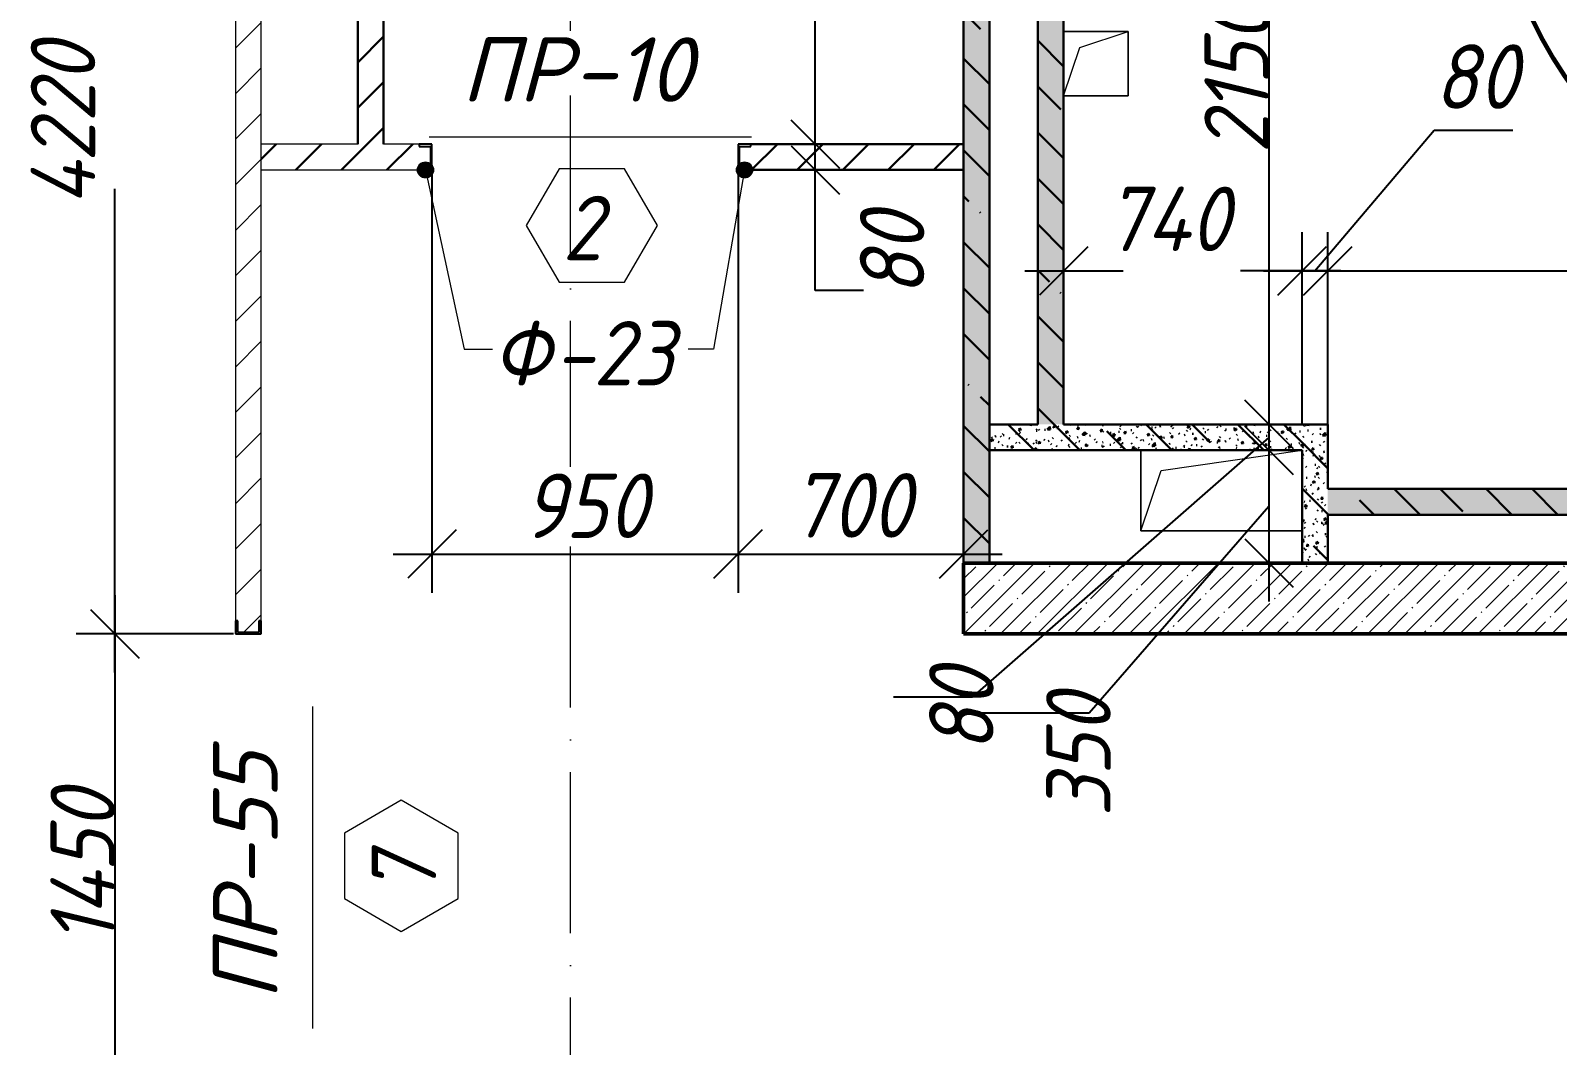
# Model space of a CAD drawing. Header units: millimetres. Extents: x -6064 to 178764, y -5836 to 29924.
# Drawn here: x 109034 to 113773, y 3903 to 7053 of the extents above; entities that cross this region are included whole.
import ezdxf

# ---------------------------------------------------------------- set-up
doc = ezdxf.new("R2010")
doc.units = ezdxf.units.MM
doc.linetypes.add('50_200_ШТРИХ_1Т_ш5_п1_п1_', pattern=[700, 500, -100, 0, -100])
for name, color, linetype, lineweight in [('0) ПГП', 1, 'Continuous', 30), ('1) ПГП Зеленый', 2, 'Continuous', 30), ('A-DOOR-IDEN', 7, 'Continuous', 9), ('A-FLOR', 7, 'Continuous', 9), ('A-GENM', 7, 'Continuous', 9), ('A-GENM-1', 7, 'Continuous', 25), ('A-GENM-IDEN', 7, 'Continuous', 9), ('A-WALL-3', 7, 'Continuous', 50), ('A-WALL-PATT-1', 7, 'Continuous', 5), ('Оси-1', 7, '50_200_ШТРИХ_1Т_ш5_п1_п1_', 9)]:
    doc.layers.add(name, color=color, linetype=linetype, lineweight=lineweight)
doc.layers.add('A-ANNO-DIMS', color=7, linetype='Continuous')
doc.layers.add('A-WALL-FNSH-3', color=7, linetype='Continuous', lineweight=13, true_color=0x008000)
doc.layers.add('A-WALL-PATT-3', color=7, linetype='Continuous', lineweight=5, true_color=0x008000)
doc.styles.add('ISOCPEUR_I_2', font='isocpeui.ttf', dxfattribs={"width": 0.9, "height": 200})
doc.styles.add('ISOCPEUR_I_4', font='isocpeui.ttf', dxfattribs={"height": 200})
doc.dimstyles.new('ISO-2_0_0_9К_СРЕДНИЙ', dxfattribs={"dimscale": 304.8, "dimtxt": 199.196235, "dimasz": 0.492126, "dimexe": 0.393701, "dimexo": 0, "dimgap": 0, "dimtad": 1, "dimdec": 0, "dimzin": 0, "dimdsep": 46, "dimtxsty": 'ISOCPEUR_I_2', "dimblk1": 'OBLIQUE', "dimblk2": 'OBLIQUE', "dimsah": 1, "dimcen": 0.09, "dimdle": 0.393701, "dimazin": 0, "dimtfac": 1, "dimtdec": 4, "dimtix": 1, "dimtmove": 1, "dimatfit": 3, "dimfxl": 1, "dimtvp": 1, "dimtolj": 1, "dimtzin": 0, "dimarcsym": 2})
doc.dimstyles.new('ISO-2_0_0_9К_СРЕДНИЙ_1', dxfattribs={"dimscale": 304.8, "dimtxt": 199.196235, "dimasz": 0.492126, "dimexe": 0.393701, "dimexo": 0, "dimgap": 0, "dimtad": 1, "dimdec": 0, "dimzin": 0, "dimdsep": 46, "dimtxsty": 'ISOCPEUR_I_2', "dimblk1": 'OBLIQUE', "dimblk2": 'OBLIQUE', "dimsah": 1, "dimcen": 0.09, "dimdle": 0.393701, "dimazin": 0, "dimtfac": 1, "dimtdec": 4, "dimtix": 1, "dimtmove": 2, "dimatfit": 3, "dimfxl": 1, "dimtvp": 1, "dimtolj": 1, "dimtzin": 0, "dimarcsym": 2})
doc.dimstyles.new('ISO-2_0_0_9К_СРЕДНИЙ_2', dxfattribs={"dimscale": 304.8, "dimtxt": 199.196235, "dimasz": 0.492126, "dimexe": 0.393701, "dimexo": 0, "dimgap": 0, "dimtad": 1, "dimdec": 0, "dimzin": 0, "dimdsep": 46, "dimtxsty": 'ISOCPEUR_I_2', "dimblk1": 'OBLIQUE', "dimblk2": 'OBLIQUE', "dimsah": 1, "dimcen": 0.09, "dimdle": 0.393701, "dimazin": 0, "dimtfac": 1, "dimtdec": 4, "dimtix": 1, "dimtmove": 0, "dimatfit": 3, "dimfxl": 1, "dimtvp": 1, "dimtolj": 1, "dimtzin": 0, "dimarcsym": 2})
doc.dimstyles.new('ISO-2_0_0_9К_СРЕДНИЙ_ФОН_1', dxfattribs={"dimscale": 304.8, "dimtxt": 199.196235, "dimasz": 0.492126, "dimexe": 0.393701, "dimexo": 0, "dimgap": 0.164042, "dimtad": 1, "dimdec": 0, "dimdsep": 46, "dimtxsty": 'ISOCPEUR_I_2', "dimblk1": 'OBLIQUE', "dimblk2": 'OBLIQUE', "dimsah": 1, "dimcen": 0.09, "dimdle": 0.393701, "dimazin": 0, "dimtfac": 1, "dimtdec": 4, "dimtix": 1, "dimtmove": 0, "dimatfit": 3, "dimfxl": 1, "dimtvp": 1, "dimtfill": 1, "dimtolj": 1, "dimtzin": 0, "dimarcsym": 2})
pattern_1 = [(50, (0, 0), (72.873764, -6.37607), [7.62, -83.82]), (355, (0, 0), (-14.09699, 76.422444), [6.096, -67.056]), (100.451, (6.07, -0.53), (58.776964, 70.04687), [6.476, -71.236]), (46.184, (0, 20.32), (108.43142, -16.817454), [11.43, -125.73]), (96.636, (9.04, 18.92), (94.961, 98.97089), [9.714, -106.854]), (351.184, (0, 20.32), (94.96227, 98.97018), [9.144, -100.584]), (21, (10.16, 15.24), (60.64565, -40.906537), [7.62, -83.82]), (326, (10.16, 15.24), (24.72083, 73.67493), [6.096, -67.056]), (71.451, (15.214, 11.83), (85.36689, 32.768737), [6.476, -71.236]), (37.5, (0, 0), (1.235525, 33.8224325), [3.353, -62.89, 3.353, -64.719, -67.31]), (37.5, (0, 0), (1.235525, 33.8224325), [-134.315, 3.353, -63.957]), (7.5, (0, 0), (26.728146, 40.072549), [3.353, -35.458, 3.353, -61.366, -25.654]), (7.5, (0, 0), (26.728146, 40.072549), [-103.53, 3.353, -22.301]), (327.5, (-22.657, 0), (54.2363175, -2.2921173), [3.353, -22.047, 3.353, -75.895, -105.156]), (327.5, (-22.657, 0), (54.2363175, -2.2921173), [-104.648, 3.353, -101.803]), (317.5, (-32.817, 0), (59.25158, 10.17014), [3.353, -29.667, 3.353, -49.276, -74.676]), (317.5, (-32.817, 0), (59.25158, 10.17014), [-85.649, 3.353, -71.323])]
pattern_2 = [(135, (0, 0), (-142.5612, -142.5612), []), (135, (142.56, 0), (-142.5612, -142.5612), [252.016, -50.403, 3.353, -47.05])]
pattern_3 = [(45, (0, 0), (-70.71068, 70.71068), [])]

# ---------------------------------------------------------------- blocks, each defined once
blk = doc.blocks.new('AR_Отверстие прямоугольное _в плите_ - AR_Отверстие прямоугольное _в плите_-V75-АР1_1_Кладочный план 2 этажа')
at = {"layer": 'A-GENM'}
for p, q in [((-250, 125), (-250, -125)), ((-187.5, 62.5), (250, 125)), ((-250, -125), (-187.5, 62.5)), ((-250, -125), (250, -125))]:
    blk.add_line(p, q, dxfattribs=at)
blk = doc.blocks.new('Фахверк_СКБ_Швеллер - Ф-23_80х3980 h-28556397-АР1_1_Кладочный план 2 этажа')
at = {"layer": 'A-GENM-1'}
for p, q in [((165, 40), (125, 40)), ((125, 40), (125, -40)), ((129.5, 32.6), (165, 32.6)), ((129.5, -32.6), (129.5, 32.6)), ((165, 32.6), (165, 40)), ((125, -40), (165, -40)), ((165, -32.6), (129.5, -32.6)), ((165, -40), (165, -32.6))]:
    blk.add_line(p, q, dxfattribs=at)
blk = doc.blocks.new('AR_Отверстие прямоугольное _в плите_ - AR_Отверстие прямоугольное _в плите_-V80-АР1_1_Кладочный план 2 этажа')
at = {"layer": 'A-GENM'}
for p, q in [((100, 100), (-100, 100)), ((-50, 50), (100, 100)), ((100, -100), (100, 100)), ((-100, -100), (-50, 50)), ((-100, -100), (100, -100))]:
    blk.add_line(p, q, dxfattribs=at)
blk = doc.blocks.new('_Oblique')
at = {"color": 0, "linetype": 'ByBlock', "lineweight": -2}
blk.add_line((-0.5, -0.5), (0.5, 0.5), dxfattribs=at)
blk = doc.blocks.new('DIMBLOCK39-АР1_1_Кладочный план 2 этажа')
at = {"layer": 'A-ANNO-DIMS', "color": 0, "lineweight": -2, "transparency": 16777216}
for p, q in [((112240, 6412.9), (112240, 6186.8)), ((112980, 5833), (112980, 6426.8)), ((112120, 6306.8), (112424.7, 6306.8)), ((113100, 6306.8), (112789.1, 6306.8))]:
    blk.add_line(p, q, dxfattribs=at)
at = {"layer": 'Defpoints', "color": 0, "transparency": 16777216}
for p in [(112240, 6412.9), (112980, 6306.8), (112980, 5833)]:
    blk.add_point(p, dxfattribs=at)
at = {"layer": 'A-ANNO-DIMS', "color": 0, "lineweight": -2, "transparency": 16777216, "xscale": 150, "yscale": 150, "zscale": 150, "rotation": 180}
blk.add_blockref('_Oblique', (112240, 6306.8), dxfattribs=at)
at = {"layer": 'A-ANNO-DIMS', "color": 0, "lineweight": -2, "transparency": 16777216, "xscale": 150, "yscale": 150, "zscale": 150}
blk.add_blockref('_Oblique', (112980, 6306.8), dxfattribs=at)
at = {"layer": 'A-ANNO-DIMS', "color": 0, "transparency": 16777216, "insert": (112370.1, 6568.1), "char_height": 200, "width": 473.474, "attachment_point": 1, "line_spacing_factor": 1.149209, "style": 'ISOCPEUR_I_2'}
blk.add_mtext('\\A1;740', dxfattribs=at)
blk = doc.blocks.new('DIMBLOCK40-АР1_1_Кладочный план 2 этажа')
at = {"layer": 'A-ANNO-DIMS', "color": 0, "lineweight": -2, "transparency": 16777216}
for p, q in [((113020, 6306.8), (113390.2, 6743.1)), ((113390.2, 6743.1), (113634, 6743.1)), ((112980, 5833), (112980, 6426.8)), ((113060, 5830), (113060, 6426.8)), ((112860, 6306.8), (113180, 6306.8))]:
    blk.add_line(p, q, dxfattribs=at)
at = {"layer": 'Defpoints', "color": 0, "transparency": 16777216}
for p in [(113060, 6306.8), (112980, 5833), (113060, 5830)]:
    blk.add_point(p, dxfattribs=at)
at = {"layer": 'A-ANNO-DIMS', "color": 0, "lineweight": -2, "transparency": 16777216, "xscale": 150, "yscale": 150, "zscale": 150, "rotation": 180}
blk.add_blockref('_Oblique', (112980, 6306.8), dxfattribs=at)
at = {"layer": 'A-ANNO-DIMS', "color": 0, "lineweight": -2, "transparency": 16777216, "xscale": 150, "yscale": 150, "zscale": 150}
blk.add_blockref('_Oblique', (113060, 6306.8), dxfattribs=at)
at = {"layer": 'A-ANNO-DIMS', "color": 0, "transparency": 16777216, "insert": (113390.2, 7009.7), "char_height": 200, "width": 303.391, "attachment_point": 1, "line_spacing_factor": 1.149209, "style": 'ISOCPEUR_I_2'}
blk.add_mtext('\\A1;80', dxfattribs=at)
blk = doc.blocks.new('DIMBLOCK41-АР1_1_Кладочный план 2 этажа')
at = {"layer": 'A-ANNO-DIMS', "color": 0, "lineweight": -2, "transparency": 16777216}
for p, q in [((113060, 5830), (113060, 6426.8)), ((116010, 5633), (116010, 6426.8)), ((112940, 6306.8), (113981.4, 6306.8)), ((116130, 6306.8), (114494.3, 6306.8))]:
    blk.add_line(p, q, dxfattribs=at)
at = {"layer": 'Defpoints', "color": 0, "transparency": 16777216}
for p in [(116010, 6306.8), (113060, 5830), (116010, 5633)]:
    blk.add_point(p, dxfattribs=at)
at = {"layer": 'A-ANNO-DIMS', "color": 0, "lineweight": -2, "transparency": 16777216, "xscale": 150, "yscale": 150, "zscale": 150, "rotation": 180}
blk.add_blockref('_Oblique', (113060, 6306.8), dxfattribs=at)
at = {"layer": 'A-ANNO-DIMS', "color": 0, "lineweight": -2, "transparency": 16777216, "xscale": 150, "yscale": 150, "zscale": 150}
blk.add_blockref('_Oblique', (116010, 6306.8), dxfattribs=at)
at = {"layer": 'A-ANNO-DIMS', "color": 0, "transparency": 16777216, "insert": (113934.5, 6568.1), "char_height": 200, "width": 606.782, "attachment_point": 1, "line_spacing_factor": 1.149209, "style": 'ISOCPEUR_I_2'}
blk.add_mtext('\\A1;2950', dxfattribs=at)
blk = doc.blocks.new('DIMBLOCK125-АР1_1_Кладочный план 2 этажа')
at = {"layer": 'A-ANNO-DIMS', "color": 0, "lineweight": -2, "transparency": 16777216}
for p, q in [((109296.3, 9520), (109296.3, 7083)), ((109402.4, 9400), (109176.3, 9400)), ((109296.3, 5060), (109296.3, 6561.3)), ((109664.5, 5180), (109176.3, 5180))]:
    blk.add_line(p, q, dxfattribs=at)
at = {"layer": 'Defpoints', "color": 0, "transparency": 16777216}
for p in [(109402.4, 9400), (109296.3, 5180), (109664.5, 5180)]:
    blk.add_point(p, dxfattribs=at)
at = {"layer": 'A-ANNO-DIMS', "color": 0, "lineweight": -2, "transparency": 16777216, "xscale": 150, "yscale": 150, "zscale": 150}
for p, rotation in [((109296.3, 9400), 90), ((109296.3, 5180), 270)]:
    blk.add_blockref('_Oblique', p, dxfattribs=dict(at, rotation=rotation))
at = {"layer": 'A-ANNO-DIMS', "color": 0, "transparency": 16777216, "insert": (109035, 6509.6), "char_height": 200, "width": 625.17, "attachment_point": 1, "rotation": 90, "line_spacing_factor": 1.149209, "style": 'ISOCPEUR_I_2'}
blk.add_mtext('\\A1;4220', dxfattribs=at)
blk = doc.blocks.new('DIMBLOCK126-АР1_1_Кладочный план 2 этажа')
at = {"layer": 'A-ANNO-DIMS', "color": 0, "lineweight": -2, "transparency": 16777216}
for p, q in [((109296.3, 5300), (109296.3, 3610)), ((109664.5, 5180), (109176.3, 5180)), ((109664.5, 3730), (109176.3, 3730))]:
    blk.add_line(p, q, dxfattribs=at)
at = {"layer": 'Defpoints', "color": 0, "transparency": 16777216}
for p in [(109664.5, 5180), (109296.3, 3730), (109664.5, 3730)]:
    blk.add_point(p, dxfattribs=at)
at = {"layer": 'A-ANNO-DIMS', "color": 0, "lineweight": -2, "transparency": 16777216, "xscale": 150, "yscale": 150, "zscale": 150}
for p, rotation in [((109296.3, 5180), 90), ((109296.3, 3730), 270)]:
    blk.add_blockref('_Oblique', p, dxfattribs=dict(at, rotation=rotation))
at = {"layer": 'A-ANNO-DIMS', "color": 0, "transparency": 16777216, "insert": (109196.3, 4455), "char_height": 200, "width": 579.201, "attachment_point": 5, "rotation": 90, "style": 'ISOCPEUR_I_2'}
blk.add_mtext('\\A1;1450', dxfattribs=at)
blk = doc.blocks.new('DIMBLOCK175-АР1_1_Кладочный план 2 этажа')
at = {"layer": 'A-ANNO-DIMS', "color": 0, "lineweight": -2, "transparency": 16777216}
for p, q in [((112877.1, 8100), (112877.1, 5710)), ((112243, 7980), (112997.1, 7980)), ((113057, 5830), (112757.1, 5830))]:
    blk.add_line(p, q, dxfattribs=at)
at = {"layer": 'Defpoints', "color": 0, "transparency": 16777216}
for p in [(112243, 7980), (112877.1, 5830), (113057, 5830)]:
    blk.add_point(p, dxfattribs=at)
at = {"layer": 'A-ANNO-DIMS', "color": 0, "lineweight": -2, "transparency": 16777216, "xscale": 150, "yscale": 150, "zscale": 150}
for p, rotation in [((112877.1, 7980), 90), ((112877.1, 5830), 270)]:
    blk.add_blockref('_Oblique', p, dxfattribs=dict(at, rotation=rotation))
at = {"layer": 'A-ANNO-DIMS', "color": 0, "transparency": 16777216, "insert": (112777.1, 6905), "char_height": 200, "width": 560.814, "attachment_point": 5, "rotation": 90, "style": 'ISOCPEUR_I_2'}
blk.add_mtext('\\A1;2150', dxfattribs=at)
blk = doc.blocks.new('DIMBLOCK176-АР1_1_Кладочный план 2 этажа')
at = {"layer": 'A-ANNO-DIMS', "color": 0, "lineweight": -2, "transparency": 16777216}
for p, q in [((112877.1, 5950), (112877.1, 5630)), ((113057, 5830), (112757.1, 5830)), ((112877.1, 5790), (111956.3, 4983.5)), ((112980.1, 5750), (112757.1, 5750)), ((111956.3, 4983.5), (111712.5, 4983.5))]:
    blk.add_line(p, q, dxfattribs=at)
at = {"layer": 'Defpoints', "color": 0, "transparency": 16777216}
for p in [(113057, 5830), (112877.1, 5750), (112980.1, 5750)]:
    blk.add_point(p, dxfattribs=at)
at = {"layer": 'A-ANNO-DIMS', "color": 0, "lineweight": -2, "transparency": 16777216, "xscale": 150, "yscale": 150, "zscale": 150}
for p, rotation in [((112877.1, 5830), 90), ((112877.1, 5750), 270)]:
    blk.add_blockref('_Oblique', p, dxfattribs=dict(at, rotation=rotation))
at = {"layer": 'A-ANNO-DIMS', "color": 0, "transparency": 16777216, "insert": (111823, 4813.5), "char_height": 200, "width": 303.391, "attachment_point": 1, "rotation": 90, "line_spacing_factor": 1.149209, "style": 'ISOCPEUR_I_2'}
blk.add_mtext('\\A1;80', dxfattribs=at)
blk = doc.blocks.new('DIMBLOCK177-АР1_1_Кладочный план 2 этажа')
at = {"layer": 'A-ANNO-DIMS', "color": 0, "lineweight": -2, "transparency": 16777216}
for p, q in [((112877.1, 5870), (112877.1, 5280)), ((112980.1, 5750), (112757.1, 5750)), ((112877.1, 5575), (112319.6, 4934.1)), ((112983.2, 5400), (112757.1, 5400)), ((112319.6, 4934.1), (111937.2, 4934.1))]:
    blk.add_line(p, q, dxfattribs=at)
at = {"layer": 'Defpoints', "color": 0, "transparency": 16777216}
for p in [(112980.1, 5750), (112877.1, 5400), (112983.2, 5400)]:
    blk.add_point(p, dxfattribs=at)
at = {"layer": 'A-ANNO-DIMS', "color": 0, "lineweight": -2, "transparency": 16777216, "xscale": 150, "yscale": 150, "zscale": 150}
for p, rotation in [((112877.1, 5750), 90), ((112877.1, 5400), 270)]:
    blk.add_blockref('_Oblique', p, dxfattribs=dict(at, rotation=rotation))
at = {"layer": 'A-ANNO-DIMS', "color": 0, "transparency": 16777216, "insert": (112186.2, 4612.3), "char_height": 200, "width": 455.087, "attachment_point": 1, "rotation": 90, "line_spacing_factor": 1.149209, "style": 'ISOCPEUR_I_2'}
blk.add_mtext('\\A1;350', dxfattribs=at)
blk = doc.blocks.new('AAR_СКБ_Марка_Двери_Перемычка и проем - Марка перемычки и проема-25306769-АР1_1_Кладочный план 2 этажа')
at = {"layer": 'A-DOOR-IDEN'}
for p, q in [((-5, 0), (5, 0)), ((-0.968, -0.984), (-1.986, -2.747)), ((1.067, -0.984), (-0.968, -0.984)), ((2.085, -2.747), (1.067, -0.984)), ((-1.986, -2.747), (-0.968, -4.509)), ((1.067, -4.509), (2.085, -2.747)), ((-0.968, -4.509), (1.067, -4.509))]:
    blk.add_line(p, q, dxfattribs=at)
blk = doc.blocks.new('DIMBLOCK399-АР1_1_Кладочный план 2 этажа')
at = {"layer": 'A-ANNO-DIMS', "color": 0, "lineweight": -2, "transparency": 16777216}
for p, q in [((110280, 6617.3), (110280, 5307.7)), ((111230, 6617.3), (111230, 5307.7)), ((110160, 5427.7), (111350, 5427.7))]:
    blk.add_line(p, q, dxfattribs=at)
at = {"layer": 'Defpoints', "color": 0, "transparency": 16777216}
for p in [(110280, 6617.3), (111230, 6617.3), (111230, 5427.7)]:
    blk.add_point(p, dxfattribs=at)
at = {"layer": 'A-ANNO-DIMS', "color": 0, "lineweight": -2, "transparency": 16777216, "xscale": 150, "yscale": 150, "zscale": 150, "rotation": 180}
blk.add_blockref('_Oblique', (110280, 5427.7), dxfattribs=at)
at = {"layer": 'A-ANNO-DIMS', "color": 0, "lineweight": -2, "transparency": 16777216, "xscale": 150, "yscale": 150, "zscale": 150}
blk.add_blockref('_Oblique', (111230, 5427.7), dxfattribs=at)
at = {"layer": 'A-ANNO-DIMS', "color": 0, "transparency": 16777216, "insert": (110755, 5577.7), "char_height": 200, "width": 455.087, "attachment_point": 5, "style": 'ISOCPEUR_I_2', "bg_fill": 3, "box_fill_scale": 1.1, "bg_fill_color": 256, "bg_fill_true_color": 13158600, "bg_fill_transparency": 0}
blk.add_mtext('\\A1;950', dxfattribs=at)
blk = doc.blocks.new('DIMBLOCK400-АР1_1_Кладочный план 2 этажа')
at = {"layer": 'A-ANNO-DIMS', "color": 0, "lineweight": -2, "transparency": 16777216}
for p, q in [((111230, 6617.3), (111230, 5307.7)), ((111930, 5533.8), (111930, 5307.7)), ((111110, 5427.7), (112050, 5427.7))]:
    blk.add_line(p, q, dxfattribs=at)
at = {"layer": 'Defpoints', "color": 0, "transparency": 16777216}
for p in [(111230, 6617.3), (111930, 5533.8), (111930, 5427.7)]:
    blk.add_point(p, dxfattribs=at)
at = {"layer": 'A-ANNO-DIMS', "color": 0, "lineweight": -2, "transparency": 16777216, "xscale": 150, "yscale": 150, "zscale": 150, "rotation": 180}
blk.add_blockref('_Oblique', (111230, 5427.7), dxfattribs=at)
at = {"layer": 'A-ANNO-DIMS', "color": 0, "lineweight": -2, "transparency": 16777216, "xscale": 150, "yscale": 150, "zscale": 150}
blk.add_blockref('_Oblique', (111930, 5427.7), dxfattribs=at)
at = {"layer": 'A-ANNO-DIMS', "color": 0, "transparency": 16777216, "insert": (111580, 5579), "char_height": 200, "width": 455.087, "attachment_point": 5, "style": 'ISOCPEUR_I_2', "bg_fill": 3, "box_fill_scale": 1.1, "bg_fill_color": 256, "bg_fill_true_color": 13158600, "bg_fill_transparency": 0}
blk.add_mtext('\\A1;700', dxfattribs=at)
blk = doc.blocks.new('DIMBLOCK528-АР1_1_Кладочный план 2 этажа')
at = {"layer": 'A-ANNO-DIMS', "color": 0, "lineweight": -2, "transparency": 16777216}
for p, q in [((111469.5, 6500), (111469.5, 6820)), ((111363.5, 6700), (111589.5, 6700)), ((111363.5, 6620), (111589.5, 6620)), ((111469.5, 6246.3), (111469.5, 6620)), ((111619.5, 6246.3), (111469.5, 6246.3))]:
    blk.add_line(p, q, dxfattribs=at)
at = {"layer": 'Defpoints', "color": 0, "transparency": 16777216}
for p in [(111363.5, 6700), (111469.5, 6700), (111363.5, 6620)]:
    blk.add_point(p, dxfattribs=at)
at = {"layer": 'A-ANNO-DIMS', "color": 0, "lineweight": -2, "transparency": 16777216, "xscale": 150, "yscale": 150, "zscale": 150}
for p, rotation in [((111469.5, 6700), 90), ((111469.5, 6620), 270)]:
    blk.add_blockref('_Oblique', p, dxfattribs=dict(at, rotation=rotation))
at = {"layer": 'A-ANNO-DIMS', "color": 0, "transparency": 16777216, "insert": (111608.1, 6227.9), "char_height": 200, "width": 303.391, "attachment_point": 1, "rotation": 90, "line_spacing_factor": 1.149209, "style": 'ISOCPEUR_I_2'}
blk.add_mtext('\\A1;80', dxfattribs=at)
blk = doc.blocks.new('DIMBLOCK529-АР1_1_Кладочный план 2 этажа')
at = {"layer": 'A-ANNO-DIMS', "color": 0, "lineweight": -2, "transparency": 16777216}
for p, q in [((111469.5, 6580), (111469.5, 10520)), ((111363.5, 10400), (111589.5, 10400)), ((111363.5, 6700), (111589.5, 6700))]:
    blk.add_line(p, q, dxfattribs=at)
at = {"layer": 'Defpoints', "color": 0, "transparency": 16777216}
for p in [(111363.5, 10400), (111469.5, 10400), (111363.5, 6700)]:
    blk.add_point(p, dxfattribs=at)
at = {"layer": 'A-ANNO-DIMS', "color": 0, "lineweight": -2, "transparency": 16777216, "xscale": 150, "yscale": 150, "zscale": 150}
for p, rotation in [((111469.5, 10400), 90), ((111469.5, 6700), 270)]:
    blk.add_blockref('_Oblique', p, dxfattribs=dict(at, rotation=rotation))
at = {"layer": 'A-ANNO-DIMS', "color": 0, "transparency": 16777216, "insert": (111368.2, 8550), "char_height": 200, "width": 606.782, "attachment_point": 5, "rotation": 90, "style": 'ISOCPEUR_I_2'}
blk.add_mtext('\\A1;3700', dxfattribs=at)

msp = doc.modelspace()

# ---------------------------------------------------------------- hatches: boundary and pattern name
at = {"layer": '0) ПГП'}
h = msp.add_hatch(dxfattribs=at)
h.set_pattern_fill('FP_25', color=256, style=0, pattern_type=2)
h.set_pattern_definition(pattern_1)
h.paths.add_polyline_path([(111930, 5400), (112010, 5400), (112010, 10380), (111930, 10380), (111930, 8674.8)], flags=0)
h = msp.add_hatch(dxfattribs=at)
h.set_pattern_fill('FP_26', color=256, style=0, pattern_type=2)
h.set_pattern_definition(pattern_2)
h.paths.add_polyline_path([(111930, 5400), (112010, 5400), (112010, 10380), (111930, 10380), (111930, 8674.8)], flags=0)
h = msp.add_hatch(dxfattribs=at)
h.set_pattern_fill('FP_25', color=256, style=0, pattern_type=2)
h.set_pattern_definition(pattern_1)
h.paths.add_polyline_path([(112160, 5830), (112240, 5830), (112240, 7980), (112160, 7980)], flags=0)
h = msp.add_hatch(dxfattribs=at)
h.set_pattern_fill('FP_26', color=256, style=0, pattern_type=2)
h.set_pattern_definition(pattern_2)
h.paths.add_polyline_path([(112160, 5830), (112240, 5830), (112240, 7980), (112160, 7980)], flags=0)
h = msp.add_hatch(dxfattribs=at)
h.set_pattern_fill('FP_25', color=256, style=0, pattern_type=2)
h.set_pattern_definition(pattern_1)
h.paths.add_polyline_path([(112010, 5750), (112980, 5750), (112980, 5830), (112010, 5830)], flags=0)
h = msp.add_hatch(dxfattribs=at)
h.set_pattern_fill('FP_26', color=256, style=0, pattern_type=2)
h.set_pattern_definition(pattern_2)
h.paths.add_polyline_path([(112010, 5750), (112980, 5750), (112980, 5830), (112010, 5830)], flags=0)
h = msp.add_hatch(dxfattribs=at)
h.set_pattern_fill('FP_25', color=256, style=0, pattern_type=2)
h.set_pattern_definition(pattern_1)
h.paths.add_polyline_path([(113060, 5400), (113060, 5830), (112980, 5830), (112980, 5400)], flags=0)
h = msp.add_hatch(dxfattribs=at)
h.set_pattern_fill('FP_26', color=256, style=0, pattern_type=2)
h.set_pattern_definition(pattern_2)
h.paths.add_polyline_path([(113060, 5400), (113060, 5830), (112980, 5830), (112980, 5400)], flags=0)
h = msp.add_hatch(dxfattribs=at)
h.set_pattern_fill('FP_25', color=256, style=0, pattern_type=2)
h.set_pattern_definition(pattern_1)
h.paths.add_polyline_path([(113060, 5550), (116010, 5550), (116010, 5630), (113060, 5630)], flags=0)
h = msp.add_hatch(dxfattribs=at)
h.set_pattern_fill('FP_26', color=256, style=0, pattern_type=2)
h.set_pattern_definition(pattern_2)
h.paths.add_polyline_path([(113060, 5550), (116010, 5550), (116010, 5630), (113060, 5630)], flags=0)
at = {"layer": '1) ПГП Зеленый'}
h = msp.add_hatch(dxfattribs=at)
h.set_pattern_fill('FP_24', color=256, style=0, pattern_type=2)
h.set_pattern_definition(pattern_3)
h.paths.add_polyline_path([(110050, 6700), (110130, 6700), (110130, 10400), (110050, 10400), (110050, 8674.8)], flags=0)
h = msp.add_hatch(dxfattribs=at)
h.set_pattern_fill('FP_24', color=256, style=0, pattern_type=2)
h.set_pattern_definition(pattern_3)
h.paths.add_polyline_path([(111755.8, 6620), (111930, 6620), (111930, 6700), (111270, 6700), (111270, 6692.6), (111234.5, 6692.6), (111234.5, 6627.4), (111270, 6627.4), (111270, 6620)], flags=0)
h.paths.add_polyline_path([(110240, 6620), (110240, 6627.4), (110275.5, 6627.4), (110275.5, 6692.6), (110240, 6692.6), (110240, 6700), (109750, 6700), (109750, 6620)], flags=0)
at = {"layer": 'A-WALL-PATT-1'}
h = msp.add_hatch(dxfattribs=at)
h.set_pattern_fill('FP_7', color=256, style=0, pattern_type=2)
h.set_pattern_definition([(45, (0, 0), (-57.024626, 57.024626), []), (45, (57.025, 0), (-57.024626, 57.024626), [100.806, -20.161, 3.353, -16.808])])
h.paths.add_polyline_path([(111930, 5180), (117440, 5180), (117440, 5400), (111930, 5400)], flags=0)
h.paths.add_polyline_path([(119330, 5180), (119330, 5400), (118490, 5400), (118490, 5180)], flags=0)
at = {"layer": 'A-WALL-PATT-3'}
h = msp.add_hatch(dxfattribs=at)
h.set_pattern_fill('FP_24', color=256, style=0, pattern_type=2)
h.set_pattern_definition(pattern_3)
h.paths.add_polyline_path([(109750, 100), (109750, 3690), (109742.6, 3690), (109742.6, 3725.5), (109677.4, 3725.5), (109677.4, 3690), (109670, 3690), (109670, 100)], flags=0)
h.paths.add_polyline_path([(109742.6, 5184.5), (109742.6, 5220), (109750, 5220), (109750, 9400), (109670, 9400), (109670, 5220), (109677.4, 5220), (109677.4, 5184.5)], flags=0)

# ---------------------------------------------------------------- linework, layer by layer
at = {"color": 6, "lineweight": 60}
msp.add_circle((114931.4, 7676.2), 1369.4, dxfattribs=at)
at = {"layer": '0) ПГП'}
for p, q in [((111930, 10380), (111930, 5400)), ((112240, 5830), (112240, 8060)), ((112010, 5400), (112010, 7980)), ((112160, 7980), (112160, 5830)), ((112160, 5830), (112010, 5830)), ((113060, 5830), (112240, 5830)), ((113060, 5630), (113060, 5830)), ((112010, 5750), (112980, 5750)), ((112980, 5750), (112980, 5400)), ((116090, 5630), (113060, 5630)), ((113060, 5550), (116010, 5550)), ((113060, 5400), (113060, 5550))]:
    msp.add_line(p, q, dxfattribs=at)
at = {"layer": '1) ПГП Зеленый'}
for p, q in [((110050, 10400), (110050, 6700)), ((110130, 6700), (110130, 10400)), ((111930, 6700), (111270, 6700)), ((111270, 6620), (111930, 6620))]:
    msp.add_line(p, q, dxfattribs=at)
at = {"layer": 'A-FLOR'}
for p, q in [((112240, 7050), (112440, 7050)), ((112440, 7050), (112440, 6850)), ((112440, 6850), (112240, 6850)), ((112480, 5500), (112480, 5750)), ((112980, 5500), (112480, 5500))]:
    msp.add_line(p, q, dxfattribs=at)
at = {"layer": 'A-WALL-3'}
for p, q in [((117440, 5400), (111930, 5400)), ((111930, 5400), (111930, 5180)), ((111930, 5180), (117440, 5180))]:
    msp.add_line(p, q, dxfattribs=at)
at = {"layer": 'A-WALL-FNSH-3'}
for p, q in [((109670, 9400), (109670, 5220)), ((109750, 5220), (109750, 9400)), ((110050, 6700), (109750, 6700)), ((110240, 6700), (110130, 6700)), ((109750, 6620), (110240, 6620))]:
    msp.add_line(p, q, dxfattribs=at)
at = {"layer": 'Оси-1'}
msp.add_line((110710, -4150), (110710, 28636.9), dxfattribs=at)

# ---------------------------------------------------------------- block references
at = {"layer": '0) ПГП'}
msp.add_blockref('AR_Отверстие прямоугольное _в плите_ - AR_Отверстие прямоугольное _в плите_-V75-АР1_1_Кладочный план 2 этажа', (112730, 5625), dxfattribs=at)
at = {"layer": 'A-DOOR-IDEN', "xscale": 99.99999999999993, "yscale": 99.99999999999993, "zscale": 99.99999999999993}
msp.add_blockref('AAR_СКБ_Марка_Двери_Перемычка и проем - Марка перемычки и проема-25306769-АР1_1_Кладочный план 2 этажа', (110771.2, 6722.3), dxfattribs=at)
at = {"layer": 'A-DOOR-IDEN', "xscale": 99.99999999999993, "yscale": 99.99999999999993, "zscale": 99.99999999999993, "rotation": 89.99999999999999}
msp.add_blockref('AAR_СКБ_Марка_Двери_Перемычка и проем - Марка перемычки и проема-25306769-АР1_1_Кладочный план 2 этажа', (109910.2, 4455), dxfattribs=at)
at = {"layer": 'A-GENM'}
msp.add_blockref('AR_Отверстие прямоугольное _в плите_ - AR_Отверстие прямоугольное _в плите_-V80-АР1_1_Кладочный план 2 этажа', (112340, 6950), dxfattribs=at)
at = {"layer": 'A-GENM-1'}
for p, rotation in [((110405, 6660), 180), ((109710, 5055), 89.99999999999991)]:
    msp.add_blockref('Фахверк_СКБ_Швеллер - Ф-23_80х3980 h-28556397-АР1_1_Кладочный план 2 этажа', p, dxfattribs=dict(at, rotation=rotation))
msp.add_blockref('Фахверк_СКБ_Швеллер - Ф-23_80х3980 h-28556397-АР1_1_Кладочный план 2 этажа', (111105, 6660), dxfattribs=at)

# ---------------------------------------------------------------- texts
at = {"layer": 'A-DOOR-IDEN', "insert": (110685, 6539.7), "char_height": 200, "width": 158.734, "attachment_point": 1, "style": 'ISOCPEUR_I_2'}
msp.add_mtext('\\fISOCPEUR|b0|i1|c204|p34|;\\W.9;2', dxfattribs=at)
at = {"layer": 'A-DOOR-IDEN', "insert": (110092.9, 4368.8), "char_height": 200, "width": 158.734, "attachment_point": 1, "rotation": 90, "style": 'ISOCPEUR_I_2'}
msp.add_mtext('\\fISOCPEUR|b0|i1|c204|p34|;\\W.9;7', dxfattribs=at)
at = {"layer": 'A-GENM-IDEN', "char_height": 200, "attachment_point": 1, "style": 'ISOCPEUR_I_4'}
for s, insert, width in [('ПР', (110370.5, 7031.6), 416.877), ('-10', (110714.5, 7031.6), 481.012)]:
    msp.add_mtext(s, dxfattribs=dict(at, insert=insert, width=width))
at = {"layer": 'A-GENM-IDEN', "char_height": 200, "attachment_point": 1, "rotation": 90, "style": 'ISOCPEUR_I_4'}
for s, insert, width in [('-55', (109601, 4386.7), 529.114), ('ПР', (109601, 4042.7), 416.877)]:
    msp.add_mtext(s, dxfattribs=dict(at, insert=insert, width=width))

# ---------------------------------------------------------------- dimensions: what is measured, and where the dimension line sits
at = {"layer": 'A-ANNO-DIMS'}
for base, p1, p2, dimstyle, override, picture, middle in [((109296.3, 5180), (109402.4, 9400), (109664.5, 5180), 'ISO-2_0_0_9К_СРЕДНИЙ_1', {"dimpost": '<>', "dimfxl": 4228.134958}, 'DIMBLOCK125-АР1_1_Кладочный план 2 этажа', (109168.4, 6822.2)), ((112877.1, 5750), (113057, 5830), (112980.1, 5750), 'ISO-2_0_0_9К_СРЕДНИЙ', {"dimpost": '<>', "dimfxl": 110.910103}, 'DIMBLOCK176-АР1_1_Кладочный план 2 этажа', (111956.3, 4983.5)), ((112877.1, 5400), (112980.1, 5750), (112983.2, 5400), 'ISO-2_0_0_9К_СРЕДНИЙ', {"dimpost": '<>', "dimfxl": 350.013272}, 'DIMBLOCK177-АР1_1_Кладочный план 2 этажа', (112319.6, 4934.1))]:
    dim = msp.add_linear_dim(base=base, p1=p1, p2=p2, angle=90, dimstyle=dimstyle, override=override, dxfattribs=at)
    dim.commit()
    dim.dimension.update_dxf_attribs({"geometry": picture, "text_midpoint": middle, "dimtype": 160, "text_rotation": 90})
for base, p1, p2, override, picture, middle in [((112877.1, 5830), (112243, 7980), (113057, 5830), {"dimpost": '<>', "dimfxl": 2298.899676}, 'DIMBLOCK175-АР1_1_Кладочный план 2 этажа', (112777.1, 6905)), ((109296.3, 3730), (109664.5, 5180), (109664.5, 3730), {"dimpost": '<>', "dimfxl": 1450}, 'DIMBLOCK126-АР1_1_Кладочный план 2 этажа', (109196.3, 4455))]:
    dim = msp.add_linear_dim(base=base, p1=p1, p2=p2, angle=90, dimstyle='ISO-2_0_0_9К_СРЕДНИЙ_2', override=override, dxfattribs=at)
    dim.commit()
    dim.dimension.update_dxf_attribs({"geometry": picture, "text_midpoint": middle})
for base, p1, p2, dimstyle, override, picture, middle in [((113060, 6306.8), (112980, 5833), (113060, 5830), 'ISO-2_0_0_9К_СРЕДНИЙ', {"dimpost": '<>', "dimfxl": 80.058043}, 'DIMBLOCK40-АР1_1_Кладочный план 2 этажа', (113390.2, 6743.1)), ((112980, 6306.8), (112240, 6412.9), (112980, 5833), 'ISO-2_0_0_9К_СРЕДНИЙ_1', {"dimpost": '<>', "dimfxl": 940.092005}, 'DIMBLOCK39-АР1_1_Кладочный план 2 этажа', (112606.9, 6434.7)), ((116010, 6306.8), (113060, 5830), (116010, 5633), 'ISO-2_0_0_9К_СРЕДНИЙ_1', {"dimpost": '<>', "dimfxl": 2956.567284}, 'DIMBLOCK41-АР1_1_Кладочный план 2 этажа', (114237.9, 6434.7))]:
    dim = msp.add_linear_dim(base=base, p1=p1, p2=p2, dimstyle=dimstyle, override=override, dxfattribs=at)
    dim.commit()
    dim.dimension.update_dxf_attribs({"geometry": picture, "text_midpoint": middle, "dimtype": 160})

# ---------------------------------------------------------------- next in the draw order: dimensions: what is measured, and where the dimension line sits
dim = msp.add_linear_dim(base=(111230, 5427.7), p1=(110280, 6617.3), p2=(111230, 6617.3), dimstyle='ISO-2_0_0_9К_СРЕДНИЙ_ФОН_1', override={"dimpost": '<>', "dimfxl": 950}, dxfattribs=at)
dim.commit()
dim.dimension.update_dxf_attribs({"geometry": 'DIMBLOCK399-АР1_1_Кладочный план 2 этажа', "text_midpoint": (110755, 5577.7)})

# ---------------------------------------------------------------- next in the draw order: hatches: boundary and pattern name
at = {"layer": 'A-GENM-IDEN'}
h = msp.add_hatch(color=256, dxfattribs=at)
edge = h.paths.add_edge_path(flags=0)
edge.add_arc((110260, 6620), 25, 0, 360)

# ---------------------------------------------------------------- next in the draw order: linework, layer by layer
for p, q in [((110260, 6620), (110380.2, 6063.3)), ((110380.2, 6063.3), (110467.5, 6063.3))]:
    msp.add_line(p, q, dxfattribs=at)
msp.add_circle((110260, 6620), 25, dxfattribs=at)

# ---------------------------------------------------------------- next in the draw order: texts
at = {"layer": 'A-GENM-IDEN', "char_height": 200, "attachment_point": 1, "style": 'ISOCPEUR_I_2'}
for s, insert, width in [('\\fISOCPEUR|b0|i1|c204|p34|;\\W.9;Ф', (110467.5, 6151), 230.886), ('\\fISOCPEUR|b0|i1|c204|p34|;\\W.9;Ф', (110467.5, 6151), 230.886), ('-23', (110658, 6151), 476.202), ('-23', (110658, 6151), 476.202)]:
    msp.add_mtext(s, dxfattribs=dict(at, insert=insert, width=width))

# ---------------------------------------------------------------- next in the draw order: dimensions: what is measured, and where the dimension line sits
at = {"layer": 'A-ANNO-DIMS'}
dim = msp.add_linear_dim(base=(111930, 5427.7), p1=(111230, 6617.3), p2=(111930, 5533.8), dimstyle='ISO-2_0_0_9К_СРЕДНИЙ_ФОН_1', override={"dimpost": '<>', "dimfxl": 1289.980516}, dxfattribs=at)
dim.commit()
dim.dimension.update_dxf_attribs({"geometry": 'DIMBLOCK400-АР1_1_Кладочный план 2 этажа', "text_midpoint": (111580, 5579)})

# ---------------------------------------------------------------- next in the draw order: hatches: boundary and pattern name
at = {"layer": 'A-GENM-IDEN'}
h = msp.add_hatch(color=256, dxfattribs=at)
edge = h.paths.add_edge_path(flags=0)
edge.add_arc((111250, 6620), 25, 0, 360)

# ---------------------------------------------------------------- next in the draw order: linework, layer by layer
for p, q in [((111250, 6620), (111153.8, 6063.3)), ((111153.8, 6063.3), (111074.9, 6063.3))]:
    msp.add_line(p, q, dxfattribs=at)
msp.add_circle((111250, 6620), 25, dxfattribs=at)

# ---------------------------------------------------------------- next in the draw order: dimensions: what is measured, and where the dimension line sits
at = {"layer": 'A-ANNO-DIMS'}
dim = msp.add_linear_dim(base=(111469.5, 10400), p1=(111363.5, 6700), p2=(111363.5, 10400), angle=90, dimstyle='ISO-2_0_0_9К_СРЕДНИЙ_2', override={"dimpost": '<>', "dimfxl": 3699.999991}, dxfattribs=at)
dim.commit()
dim.dimension.update_dxf_attribs({"geometry": 'DIMBLOCK529-АР1_1_Кладочный план 2 этажа', "text_midpoint": (111368.2, 8550)})
dim = msp.add_linear_dim(base=(111469.5, 6700), p1=(111363.5, 6620), p2=(111363.5, 6700), angle=90, dimstyle='ISO-2_0_0_9К_СРЕДНИЙ', override={"dimpost": '<>', "dimfxl": 80}, dxfattribs=at)
dim.commit()
dim.dimension.update_dxf_attribs({"geometry": 'DIMBLOCK528-АР1_1_Кладочный план 2 этажа', "text_midpoint": (111691, 6246.3), "dimtype": 160, "text_rotation": 90})

doc.saveas('drawing.dxf')
